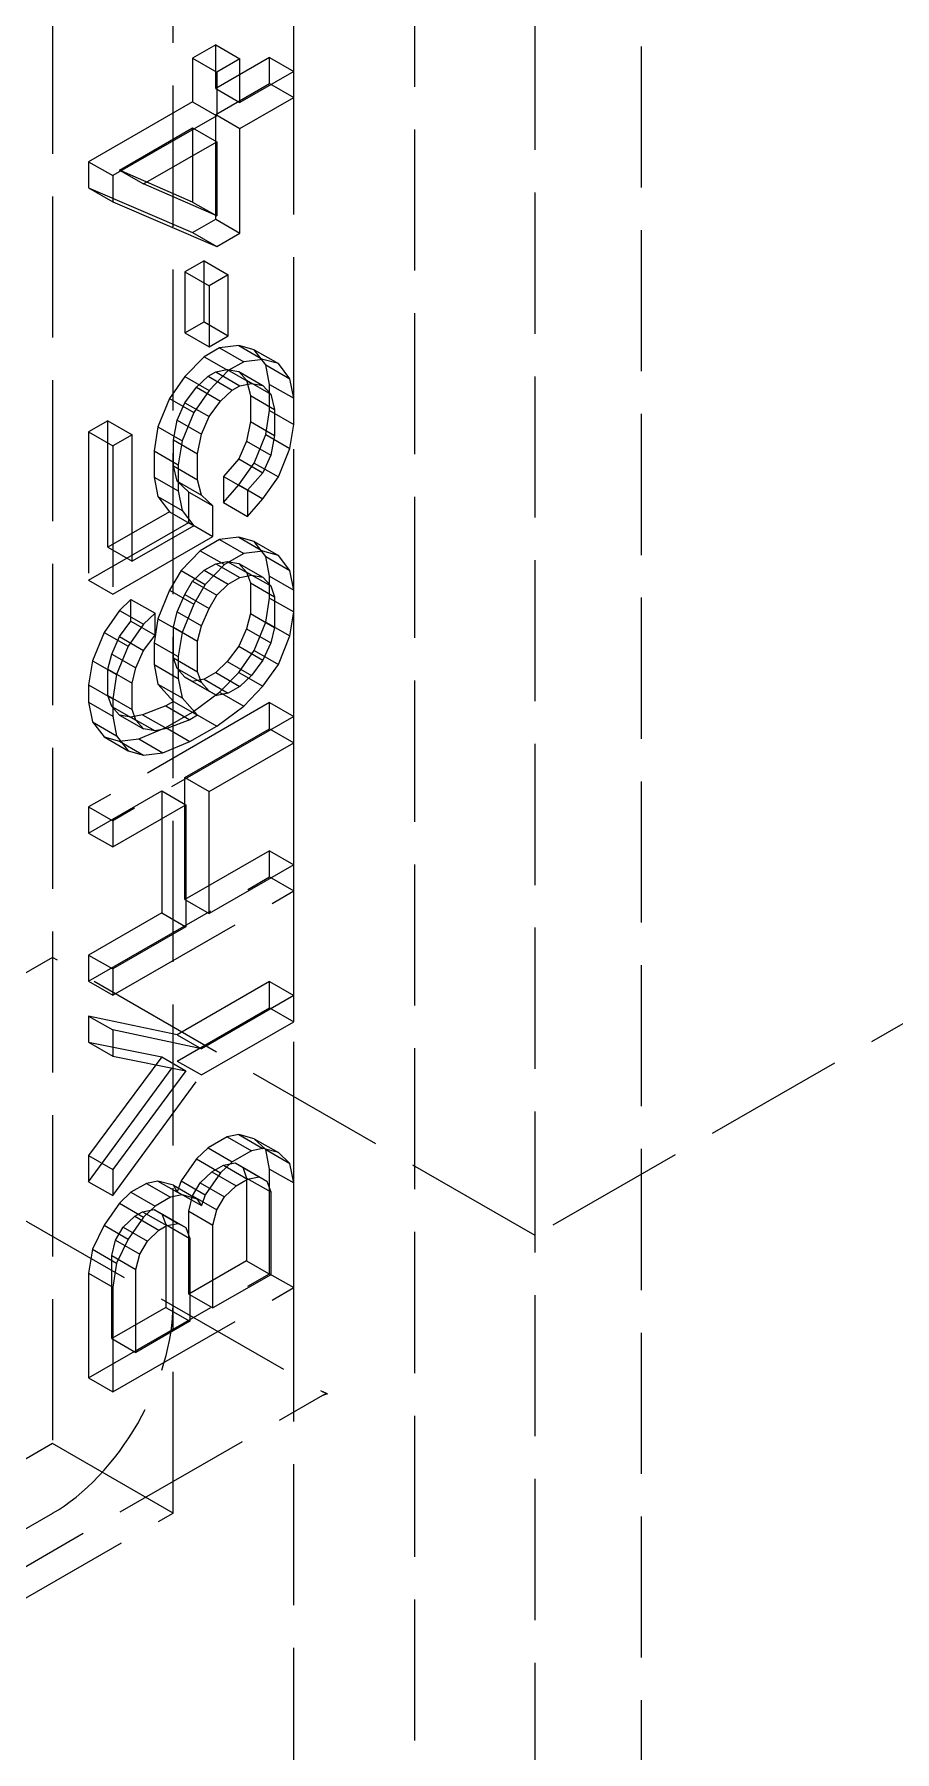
# Model space of a CAD drawing. Header units: millimetres. Extents: x 0 to 2378, y 0 to 1682.
# Drawn here: x 2108.957 to 2110.974, y 1506.38 to 1510.406 of the extents above; entities that cross this region are included whole.
import ezdxf

# ---------------------------------------------------------------- set-up
doc = ezdxf.new("R2010")
doc.units = ezdxf.units.MM
doc.header["$LTSCALE"] = 2
doc.linetypes.add('DASHED', pattern=[0.2067, 0.1654, -0.0413])
doc.layers.add('가려진 것(ISO)', color=2, linetype='DASHED', lineweight=18, true_color=0xffff00)

msp = doc.modelspace()

# ---------------------------------------------------------------- linework, layer by layer
at = {"layer": '가려진 것(ISO)'}
for p, q in [((2109.5655, 1510.3192), (2109.5655, 1539.6406)), ((2109.8483, 1539.4777), (2109.8483, 1413.9012)), ((2110.1312, 1414.0666), (2110.1312, 1538.6608)), ((2108.9998, 1526.3964), (2108.9998, 1507.1022)), ((2109.2826, 1506.9394), (2109.2826, 1526.2335)), ((2110.3809, 1504.8774), (2110.3809, 1513.6528)), ((2109.3825, 1510.3812), (2109.3284, 1510.35)), ((2109.3284, 1510.35), (2109.3284, 1510.2478)), ((2109.3284, 1510.35), (2109.3849, 1510.3174)), ((2109.3825, 1510.279), (2109.3825, 1510.3812)), ((2109.3825, 1510.3812), (2109.4391, 1510.3486)), ((2109.5089, 1510.3518), (2109.3825, 1510.279)), ((2109.4391, 1510.3486), (2109.3849, 1510.3174)), ((2109.4391, 1510.2464), (2109.4391, 1510.3486)), ((2109.5089, 1510.2905), (2109.5089, 1510.3518)), ((2109.5089, 1510.3518), (2109.5655, 1510.3192)), ((2114.9395, 1510.3592), (2110.1312, 1507.5902)), ((2109.3849, 1510.3174), (2109.3849, 1510.2152)), ((2109.5655, 1510.3192), (2109.4391, 1510.2464)), ((2109.5655, 1510.2579), (2109.5655, 1510.3192)), ((2109.3825, 1510.2177), (2109.5089, 1510.2905)), ((2109.3825, 1510.279), (2109.4391, 1510.2464)), ((2109.5089, 1510.2905), (2109.5655, 1510.2579)), ((2109.3284, 1510.2478), (2109.0846, 1510.1075)), ((2109.3284, 1510.2478), (2109.3849, 1510.2152)), ((2109.4391, 1510.1851), (2109.5655, 1510.2579)), ((2109.5655, 1509.5528), (2109.5655, 1510.2579)), ((2109.3849, 1510.2152), (2109.1412, 1510.0749)), ((2109.1569, 1510.0877), (2109.3284, 1510.1865)), ((2109.3284, 1510.1865), (2109.3284, 1510.0128)), ((2109.3284, 1510.1865), (2109.3849, 1510.1539)), ((2109.3825, 1509.9724), (2109.3825, 1510.2177)), ((2109.3825, 1510.2177), (2109.4391, 1510.1851)), ((2109.4391, 1509.9399), (2109.4391, 1510.1851)), ((2109.2134, 1510.0552), (2109.3849, 1510.1539)), ((2109.3849, 1510.1539), (2109.3849, 1509.9802)), ((2109.0846, 1510.1075), (2109.0846, 1510.0462)), ((2109.0846, 1510.1075), (2109.1412, 1510.0749)), ((2109.1412, 1510.0749), (2109.1412, 1510.0136)), ((2109.3284, 1510.0128), (2109.1569, 1510.0877)), ((2109.1569, 1510.0877), (2109.2134, 1510.0552)), ((2109.0846, 1510.0462), (2109.3284, 1509.9412)), ((2109.0846, 1510.0462), (2109.1412, 1510.0136)), ((2109.3849, 1509.9802), (2109.2134, 1510.0552)), ((2109.1412, 1510.0136), (2109.3849, 1509.9087)), ((2109.3284, 1510.0128), (2109.3849, 1509.9802)), ((2109.3284, 1509.9412), (2109.3825, 1509.9724)), ((2109.3284, 1509.9412), (2109.3849, 1509.9087)), ((2109.3825, 1509.9724), (2109.4391, 1509.9399)), ((2109.3849, 1509.9087), (2109.4391, 1509.9399)), ((2109.3554, 1509.8751), (2109.3103, 1509.8491)), ((2109.3554, 1509.732), (2109.3554, 1509.8751)), ((2109.3554, 1509.8751), (2109.412, 1509.8425)), ((2109.3103, 1509.8491), (2109.3103, 1509.706)), ((2109.3103, 1509.8491), (2109.3669, 1509.8165)), ((2109.412, 1509.8425), (2109.3669, 1509.8165)), ((2109.412, 1509.6994), (2109.412, 1509.8425)), ((2109.3669, 1509.8165), (2109.3669, 1509.6734)), ((2109.3103, 1509.706), (2109.3554, 1509.732)), ((2109.3103, 1509.706), (2109.3669, 1509.6734)), ((2109.3554, 1509.732), (2109.412, 1509.6994)), ((2109.3669, 1509.6734), (2109.412, 1509.6994)), ((2109.3916, 1509.671), (2109.3554, 1509.6503)), ((2109.4367, 1509.6766), (2109.3916, 1509.671)), ((2109.3916, 1509.671), (2109.4481, 1509.6385)), ((2109.4728, 1509.6667), (2109.4367, 1509.6766)), ((2109.4367, 1509.6766), (2109.4933, 1509.644)), ((2109.4999, 1509.6312), (2109.4728, 1509.6667)), ((2109.4728, 1509.6667), (2109.5294, 1509.6342)), ((2109.3554, 1509.6503), (2109.3103, 1509.6038)), ((2109.3554, 1509.6503), (2109.412, 1509.6177)), ((2109.3825, 1509.6148), (2109.4096, 1509.6201)), ((2109.4096, 1509.6201), (2109.4367, 1509.6153)), ((2109.4096, 1509.6201), (2109.4662, 1509.5876)), ((2109.4481, 1509.6385), (2109.412, 1509.6177)), ((2109.4933, 1509.644), (2109.4481, 1509.6385)), ((2109.5294, 1509.6342), (2109.4933, 1509.644)), ((2109.5089, 1509.5853), (2109.4999, 1509.6312)), ((2109.4999, 1509.6312), (2109.5564, 1509.5987)), ((2109.5564, 1509.5987), (2109.5294, 1509.6342)), ((2109.3103, 1509.6038), (2109.2742, 1509.5524)), ((2109.3103, 1509.6038), (2109.3669, 1509.5713)), ((2109.3103, 1509.5425), (2109.3374, 1509.5785)), ((2109.3374, 1509.5785), (2109.3645, 1509.6044)), ((2109.3374, 1509.5785), (2109.394, 1509.546)), ((2109.3645, 1509.6044), (2109.3825, 1509.6148)), ((2109.3645, 1509.6044), (2109.421, 1509.5718)), ((2109.412, 1509.6177), (2109.3669, 1509.5713)), ((2109.3825, 1509.6148), (2109.4391, 1509.5822)), ((2109.421, 1509.5718), (2109.4391, 1509.5822)), ((2109.4367, 1509.6153), (2109.4547, 1509.595)), ((2109.4367, 1509.6153), (2109.4933, 1509.5827)), ((2109.4391, 1509.5822), (2109.4662, 1509.5876)), ((2109.4547, 1509.595), (2109.4638, 1509.5593)), ((2109.4547, 1509.595), (2109.5113, 1509.5624)), ((2109.4662, 1509.5876), (2109.4933, 1509.5827)), ((2109.4933, 1509.5827), (2109.5113, 1509.5624)), ((2109.5089, 1509.524), (2109.5089, 1509.5853)), ((2109.5089, 1509.5853), (2109.5655, 1509.5528)), ((2109.5655, 1509.5528), (2109.5564, 1509.5987)), ((2109.2742, 1509.5524), (2109.2471, 1509.4857)), ((2109.2742, 1509.5524), (2109.3308, 1509.5198)), ((2109.2923, 1509.5015), (2109.3103, 1509.5425)), ((2109.3103, 1509.5425), (2109.3669, 1509.5099)), ((2109.3669, 1509.5713), (2109.3308, 1509.5198)), ((2109.3669, 1509.5099), (2109.394, 1509.546)), ((2109.394, 1509.546), (2109.421, 1509.5718)), ((2109.4638, 1509.5593), (2109.4638, 1509.498)), ((2109.4638, 1509.5593), (2109.5203, 1509.5268)), ((2109.5113, 1509.5624), (2109.5203, 1509.5268)), ((2109.5655, 1509.4914), (2109.5655, 1509.5528)), ((2109.1298, 1509.4999), (2109.0846, 1509.4739)), ((2109.1298, 1509.2035), (2109.1298, 1509.4999)), ((2109.1298, 1509.4999), (2109.1863, 1509.4673)), ((2109.2832, 1509.4554), (2109.2923, 1509.5015)), ((2109.2923, 1509.5015), (2109.3488, 1509.4689)), ((2109.3308, 1509.5198), (2109.3037, 1509.4531)), ((2109.3488, 1509.4689), (2109.3669, 1509.5099)), ((2109.4638, 1509.498), (2109.4547, 1509.452)), ((2109.4638, 1509.498), (2109.5203, 1509.4655)), ((2109.4999, 1509.4677), (2109.5089, 1509.524)), ((2109.5089, 1509.524), (2109.5655, 1509.4914)), ((2109.5203, 1509.5268), (2109.5203, 1509.4655)), ((2109.0846, 1509.4739), (2109.0846, 1509.1264)), ((2109.0846, 1509.4739), (2109.1412, 1509.4413)), ((2109.1863, 1509.4673), (2109.1412, 1509.4413)), ((2109.1863, 1509.1709), (2109.1863, 1509.4673)), ((2109.2471, 1509.4857), (2109.2381, 1509.4294)), ((2109.2471, 1509.4857), (2109.3037, 1509.4531)), ((2109.3398, 1509.4228), (2109.3488, 1509.4689)), ((2109.4728, 1509.401), (2109.4999, 1509.4677)), ((2109.4999, 1509.4677), (2109.5564, 1509.4352)), ((2109.5203, 1509.4655), (2109.5113, 1509.4194)), ((2109.5564, 1509.4352), (2109.5655, 1509.4914)), ((2109.5655, 1509.1031), (2109.5655, 1509.4914)), ((2109.1412, 1509.4413), (2109.1412, 1509.0938)), ((2109.2381, 1509.4294), (2109.2381, 1509.3681)), ((2109.2381, 1509.4294), (2109.2947, 1509.3968)), ((2109.2832, 1509.3941), (2109.2832, 1509.4554)), ((2109.2832, 1509.4554), (2109.3398, 1509.4228)), ((2109.3037, 1509.4531), (2109.2947, 1509.3968)), ((2109.3398, 1509.3615), (2109.3398, 1509.4228)), ((2109.4547, 1509.452), (2109.4367, 1509.4109)), ((2109.4547, 1509.452), (2109.5113, 1509.4194)), ((2109.5113, 1509.4194), (2109.4933, 1509.3783)), ((2109.5294, 1509.3685), (2109.5564, 1509.4352)), ((2109.2923, 1509.3584), (2109.2832, 1509.3941)), ((2109.2832, 1509.3941), (2109.3398, 1509.3615)), ((2109.2947, 1509.3968), (2109.2947, 1509.3355)), ((2109.4367, 1509.4109), (2109.4006, 1509.3697)), ((2109.4367, 1509.4109), (2109.4933, 1509.3783)), ((2109.4367, 1509.3496), (2109.4728, 1509.401)), ((2109.4933, 1509.3783), (2109.4571, 1509.3371)), ((2109.4728, 1509.401), (2109.5294, 1509.3685)), ((2109.2381, 1509.3681), (2109.2471, 1509.3222)), ((2109.2381, 1509.3681), (2109.2947, 1509.3355)), ((2109.3193, 1509.3331), (2109.2923, 1509.3584)), ((2109.2923, 1509.3584), (2109.3488, 1509.3258)), ((2109.3488, 1509.3258), (2109.3398, 1509.3615)), ((2109.4006, 1509.3697), (2109.4006, 1509.3084)), ((2109.4006, 1509.3697), (2109.4571, 1509.3371)), ((2109.4006, 1509.3084), (2109.4367, 1509.3496)), ((2109.4367, 1509.3496), (2109.4933, 1509.317)), ((2109.4571, 1509.3371), (2109.4571, 1509.2758)), ((2109.4933, 1509.317), (2109.5294, 1509.3685)), ((2109.2471, 1509.3222), (2109.2742, 1509.2867)), ((2109.2471, 1509.3222), (2109.3037, 1509.2896)), ((2109.2947, 1509.3355), (2109.3037, 1509.2896)), ((2109.3193, 1509.2616), (2109.3193, 1509.3331)), ((2109.3193, 1509.3331), (2109.3759, 1509.3005)), ((2109.3759, 1509.3005), (2109.3488, 1509.3258)), ((2109.3759, 1509.229), (2109.3759, 1509.3005)), ((2109.4006, 1509.3084), (2109.4571, 1509.2758)), ((2109.4571, 1509.2758), (2109.4933, 1509.317)), ((2109.0846, 1509.1264), (2109.3193, 1509.2616)), ((2109.2742, 1509.2867), (2109.1298, 1509.2035)), ((2109.2742, 1509.2867), (2109.3308, 1509.2541)), ((2109.3037, 1509.2896), (2109.3308, 1509.2541)), ((2109.3193, 1509.2616), (2109.3759, 1509.229)), ((2109.1412, 1509.0938), (2109.3759, 1509.229)), ((2109.3308, 1509.2541), (2109.1863, 1509.1709)), ((2109.3916, 1509.2214), (2109.3464, 1509.1954)), ((2109.4367, 1509.227), (2109.3916, 1509.2214)), ((2109.3916, 1509.2214), (2109.4481, 1509.1888)), ((2109.4728, 1509.2171), (2109.4367, 1509.227)), ((2109.4367, 1509.227), (2109.4933, 1509.1944)), ((2109.4999, 1509.1816), (2109.4728, 1509.2171)), ((2109.4728, 1509.2171), (2109.5294, 1509.1845)), ((2109.1298, 1509.2035), (2109.1863, 1509.1709)), ((2109.3464, 1509.1954), (2109.3013, 1509.149)), ((2109.3464, 1509.1954), (2109.403, 1509.1628)), ((2109.4481, 1509.1888), (2109.403, 1509.1628)), ((2109.4933, 1509.1944), (2109.4481, 1509.1888)), ((2109.5294, 1509.1845), (2109.4933, 1509.1944)), ((2109.5089, 1509.1357), (2109.4999, 1509.1816)), ((2109.4999, 1509.1816), (2109.5564, 1509.149)), ((2109.5564, 1509.149), (2109.5294, 1509.1845)), ((2109.3013, 1509.149), (2109.2742, 1509.1027)), ((2109.3013, 1509.149), (2109.3579, 1509.1164)), ((2109.3284, 1509.1237), (2109.3554, 1509.1495)), ((2109.3554, 1509.1495), (2109.3825, 1509.1651)), ((2109.3554, 1509.1495), (2109.412, 1509.1169)), ((2109.403, 1509.1628), (2109.3579, 1509.1164)), ((2109.3825, 1509.1651), (2109.4096, 1509.1705)), ((2109.3825, 1509.1651), (2109.4391, 1509.1325)), ((2109.4096, 1509.1705), (2109.4367, 1509.1656)), ((2109.4096, 1509.1705), (2109.4662, 1509.1379)), ((2109.4367, 1509.1656), (2109.4547, 1509.1454)), ((2109.4367, 1509.1656), (2109.4933, 1509.1331)), ((2109.4391, 1509.1325), (2109.4662, 1509.1379)), ((2109.4547, 1509.1454), (2109.4638, 1509.1199)), ((2109.4547, 1509.1454), (2109.5113, 1509.1128)), ((2109.4662, 1509.1379), (2109.4933, 1509.1331)), ((2109.5089, 1509.0846), (2109.5089, 1509.1357)), ((2109.5089, 1509.1357), (2109.5655, 1509.1031)), ((2109.5655, 1509.1031), (2109.5564, 1509.149)), ((2109.0846, 1509.1264), (2109.1412, 1509.0938)), ((2109.2742, 1509.1027), (2109.2471, 1509.036)), ((2109.2742, 1509.1027), (2109.3308, 1509.0701)), ((2109.3103, 1509.0929), (2109.3284, 1509.1237)), ((2109.3284, 1509.1237), (2109.3849, 1509.0911)), ((2109.3579, 1509.1164), (2109.3308, 1509.0701)), ((2109.3849, 1509.0911), (2109.412, 1509.1169)), ((2109.412, 1509.1169), (2109.4391, 1509.1325)), ((2109.4638, 1509.1199), (2109.4638, 1509.0484)), ((2109.4638, 1509.1199), (2109.5203, 1509.0873)), ((2109.4933, 1509.1331), (2109.5113, 1509.1128)), ((2109.5113, 1509.1128), (2109.5203, 1509.0873)), ((2109.5655, 1509.052), (2109.5655, 1509.1031)), ((2109.1569, 1509.0556), (2109.1207, 1509.0041)), ((2109.1839, 1509.0814), (2109.1569, 1509.0556)), ((2109.1569, 1509.0556), (2109.2134, 1509.023)), ((2109.1839, 1509.0303), (2109.1839, 1509.0814)), ((2109.1839, 1509.0814), (2109.2405, 1509.0488)), ((2109.2923, 1509.0518), (2109.3103, 1509.0929)), ((2109.3308, 1509.0701), (2109.3037, 1509.0035)), ((2109.3103, 1509.0929), (2109.3669, 1509.0603)), ((2109.3488, 1509.0192), (2109.3669, 1509.0603)), ((2109.3669, 1509.0603), (2109.3849, 1509.0911)), ((2109.4999, 1509.0283), (2109.5089, 1509.0846)), ((2109.5089, 1509.0846), (2109.5655, 1509.052)), ((2109.5203, 1509.0873), (2109.5203, 1509.0158)), ((2109.1569, 1508.9943), (2109.1839, 1509.0303)), ((2109.2134, 1509.023), (2109.1773, 1508.9716)), ((2109.1839, 1509.0303), (2109.2405, 1508.9977)), ((2109.2405, 1509.0488), (2109.2134, 1509.023)), ((2109.2471, 1509.036), (2109.2381, 1508.9797)), ((2109.2405, 1508.9977), (2109.2405, 1509.0488)), ((2109.2471, 1509.036), (2109.3037, 1509.0035)), ((2109.2832, 1509.0159), (2109.2923, 1509.0518)), ((2109.2832, 1508.9444), (2109.2832, 1509.0159)), ((2109.2832, 1509.0159), (2109.3398, 1508.9834)), ((2109.2923, 1509.0518), (2109.3488, 1509.0192)), ((2109.3398, 1508.9834), (2109.3488, 1509.0192)), ((2109.4638, 1509.0484), (2109.4547, 1509.0125)), ((2109.4638, 1509.0484), (2109.5203, 1509.0158)), ((2109.4728, 1508.9616), (2109.4999, 1509.0283)), ((2109.4999, 1509.0283), (2109.5564, 1508.9957)), ((2109.5203, 1509.0158), (2109.5113, 1508.9799)), ((2109.5564, 1508.9957), (2109.5655, 1509.052)), ((2109.5655, 1508.8067), (2109.5655, 1509.052)), ((2109.1207, 1509.0041), (2109.0937, 1508.9374)), ((2109.1207, 1509.0041), (2109.1773, 1508.9716)), ((2109.1388, 1508.9532), (2109.1569, 1508.9943)), ((2109.1569, 1508.9943), (2109.2134, 1508.9617)), ((2109.2134, 1508.9617), (2109.2405, 1508.9977)), ((2109.2381, 1508.9797), (2109.2381, 1508.9286)), ((2109.2381, 1508.9797), (2109.2947, 1508.9472)), ((2109.3037, 1509.0035), (2109.2947, 1508.9472)), ((2109.3398, 1508.9118), (2109.3398, 1508.9834)), ((2109.4547, 1509.0125), (2109.4367, 1508.9715)), ((2109.4547, 1509.0125), (2109.5113, 1508.9799)), ((2109.5113, 1508.9799), (2109.4933, 1508.9389)), ((2109.5294, 1508.929), (2109.5564, 1508.9957)), ((2109.0937, 1508.9374), (2109.0846, 1508.8811)), ((2109.0937, 1508.9374), (2109.1502, 1508.9049)), ((2109.1298, 1508.9174), (2109.1388, 1508.9532)), ((2109.1388, 1508.9532), (2109.1954, 1508.9206)), ((2109.1773, 1508.9716), (2109.1502, 1508.9049)), ((2109.1954, 1508.9206), (2109.2134, 1508.9617)), ((2109.2923, 1508.919), (2109.2832, 1508.9444)), ((2109.2832, 1508.9444), (2109.3398, 1508.9118)), ((2109.2947, 1508.9472), (2109.2947, 1508.8961)), ((2109.4096, 1508.9354), (2109.3825, 1508.9096)), ((2109.4367, 1508.9715), (2109.4096, 1508.9354)), ((2109.4096, 1508.9354), (2109.4662, 1508.9029)), ((2109.4367, 1508.9715), (2109.4933, 1508.9389)), ((2109.4367, 1508.9102), (2109.4728, 1508.9616)), ((2109.4933, 1508.9389), (2109.4662, 1508.9029)), ((2109.4728, 1508.9616), (2109.5294, 1508.929)), ((2109.1298, 1508.856), (2109.1298, 1508.9174)), ((2109.1298, 1508.9174), (2109.1863, 1508.8848)), ((2109.1502, 1508.9049), (2109.1412, 1508.8486)), ((2109.1863, 1508.8848), (2109.1954, 1508.9206)), ((2109.2381, 1508.9286), (2109.2471, 1508.8827)), ((2109.2381, 1508.9286), (2109.2947, 1508.8961)), ((2109.3103, 1508.8987), (2109.2923, 1508.919)), ((2109.2923, 1508.919), (2109.3488, 1508.8864)), ((2109.2947, 1508.8961), (2109.3037, 1508.8502)), ((2109.3284, 1508.8887), (2109.3103, 1508.8987)), ((2109.3103, 1508.8987), (2109.3669, 1508.8661)), ((2109.3554, 1508.894), (2109.3284, 1508.8887)), ((2109.3488, 1508.8864), (2109.3398, 1508.9118)), ((2109.3825, 1508.9096), (2109.3554, 1508.894)), ((2109.3554, 1508.894), (2109.412, 1508.8615)), ((2109.3825, 1508.9096), (2109.4391, 1508.877)), ((2109.3916, 1508.8637), (2109.4367, 1508.9102)), ((2109.4367, 1508.9102), (2109.4933, 1508.8776)), ((2109.4662, 1508.9029), (2109.4391, 1508.877)), ((2109.4933, 1508.8776), (2109.5294, 1508.929)), ((2109.0846, 1508.8811), (2109.0846, 1508.8403)), ((2109.0846, 1508.8811), (2109.1412, 1508.8486)), ((2109.1388, 1508.8306), (2109.1298, 1508.856)), ((2109.1298, 1508.856), (2109.1863, 1508.8235)), ((2109.1863, 1508.8235), (2109.1863, 1508.8848)), ((2109.2471, 1508.8827), (2109.2832, 1508.8422)), ((2109.2471, 1508.8827), (2109.3037, 1508.8502)), ((2109.3284, 1508.8887), (2109.3849, 1508.8561)), ((2109.3284, 1508.8171), (2109.3916, 1508.8637)), ((2109.3669, 1508.8661), (2109.3488, 1508.8864)), ((2109.3849, 1508.8561), (2109.3669, 1508.8661)), ((2109.412, 1508.8615), (2109.3849, 1508.8561)), ((2109.3916, 1508.8637), (2109.4481, 1508.8311)), ((2109.4391, 1508.877), (2109.412, 1508.8615)), ((2109.4481, 1508.8311), (2109.4933, 1508.8776)), ((2109.0846, 1508.8403), (2109.0937, 1508.7944)), ((2109.0846, 1508.8403), (2109.1412, 1508.8077)), ((2109.5089, 1508.8393), (2109.0846, 1508.595)), ((2109.1569, 1508.8103), (2109.1388, 1508.8306)), ((2109.1388, 1508.8306), (2109.1954, 1508.798)), ((2109.1412, 1508.8486), (2109.1412, 1508.8077)), ((2109.1954, 1508.798), (2109.1863, 1508.8235)), ((2109.2652, 1508.8318), (2109.211, 1508.8109)), ((2109.2832, 1508.8422), (2109.2652, 1508.8318)), ((2109.2652, 1508.8318), (2109.3217, 1508.7992)), ((2109.2652, 1508.7807), (2109.3284, 1508.8171)), ((2109.2832, 1508.8422), (2109.3398, 1508.8096)), ((2109.3037, 1508.8502), (2109.3398, 1508.8096)), ((2109.3284, 1508.8171), (2109.3849, 1508.7845)), ((2109.3849, 1508.7845), (2109.4481, 1508.8311)), ((2109.5089, 1508.778), (2109.5089, 1508.8393)), ((2109.5089, 1508.8393), (2109.5655, 1508.8067)), ((2109.0937, 1508.7944), (2109.1207, 1508.7589)), ((2109.0937, 1508.7944), (2109.1502, 1508.7618)), ((2109.1412, 1508.8077), (2109.1502, 1508.7618)), ((2109.5655, 1508.8067), (2109.1412, 1508.5624)), ((2109.1839, 1508.8055), (2109.1569, 1508.8103)), ((2109.1569, 1508.8103), (2109.2134, 1508.7777)), ((2109.211, 1508.8109), (2109.1839, 1508.8055)), ((2109.1839, 1508.8055), (2109.2405, 1508.7729)), ((2109.2134, 1508.7777), (2109.1954, 1508.798)), ((2109.202, 1508.7546), (2109.2652, 1508.7807)), ((2109.211, 1508.8109), (2109.2676, 1508.7783)), ((2109.2405, 1508.7729), (2109.2134, 1508.7777)), ((2109.2676, 1508.7783), (2109.2405, 1508.7729)), ((2109.2652, 1508.7807), (2109.3217, 1508.7482)), ((2109.3217, 1508.7992), (2109.2676, 1508.7783)), ((2109.3103, 1508.6636), (2109.5089, 1508.778)), ((2109.3398, 1508.8096), (2109.3217, 1508.7992)), ((2109.3217, 1508.7482), (2109.3849, 1508.7845)), ((2109.5089, 1508.778), (2109.5655, 1508.7454)), ((2109.5655, 1508.7454), (2109.5655, 1508.8067)), ((2109.1207, 1508.7589), (2109.1569, 1508.749)), ((2109.1207, 1508.7589), (2109.1773, 1508.7263)), ((2109.1502, 1508.7618), (2109.1773, 1508.7263)), ((2109.1569, 1508.749), (2109.202, 1508.7546)), ((2109.1569, 1508.749), (2109.2134, 1508.7164)), ((2109.202, 1508.7546), (2109.2586, 1508.722)), ((2109.2586, 1508.722), (2109.3217, 1508.7482)), ((2109.3669, 1508.6311), (2109.5655, 1508.7454)), ((2109.5655, 1508.4593), (2109.5655, 1508.7454)), ((2109.1773, 1508.7263), (2109.2134, 1508.7164)), ((2109.2134, 1508.7164), (2109.2586, 1508.722)), ((2109.3103, 1508.3775), (2109.3103, 1508.6636)), ((2109.3103, 1508.6636), (2109.3669, 1508.6311)), ((2109.0846, 1508.5337), (2109.2561, 1508.6325)), ((2109.2561, 1508.6325), (2109.2561, 1508.3463)), ((2109.2561, 1508.6325), (2109.3127, 1508.5999)), ((2109.3669, 1508.3449), (2109.3669, 1508.6311)), ((2109.0846, 1508.595), (2109.0846, 1508.5337)), ((2109.0846, 1508.595), (2109.1412, 1508.5624)), ((2109.1412, 1508.5011), (2109.3127, 1508.5999)), ((2109.3127, 1508.5999), (2109.3127, 1508.3137)), ((2109.0846, 1508.5337), (2109.1412, 1508.5011)), ((2109.1412, 1508.5624), (2109.1412, 1508.5011)), ((2109.5089, 1508.4919), (2109.3103, 1508.3775)), ((2109.5089, 1508.4306), (2109.5089, 1508.4919)), ((2109.5089, 1508.4919), (2109.5655, 1508.4593)), ((2109.5655, 1508.4593), (2109.3669, 1508.3449)), ((2109.5655, 1508.398), (2109.5655, 1508.4593)), ((2109.0846, 1508.1862), (2109.5089, 1508.4306)), ((2109.5089, 1508.4306), (2109.5655, 1508.398)), ((2109.1412, 1508.1537), (2109.5655, 1508.398)), ((2109.3103, 1508.3775), (2109.3669, 1508.3449)), ((2109.5655, 1508.1527), (2109.5655, 1508.398)), ((2109.2561, 1508.3463), (2109.0846, 1508.2476)), ((2109.2561, 1508.3463), (2109.3127, 1508.3137)), ((2109.3127, 1508.3137), (2109.1412, 1508.215)), ((2108.9998, 1508.2418), (2108.7169, 1508.0789)), ((2110.1312, 1507.5902), (2108.9998, 1508.2418)), ((2109.0846, 1508.2476), (2109.0846, 1508.1862)), ((2109.0846, 1508.2476), (2109.1412, 1508.215)), ((2109.1412, 1508.215), (2109.1412, 1508.1537)), ((2109.0846, 1508.1862), (2109.1412, 1508.1537)), ((2109.5089, 1508.1853), (2109.2923, 1508.0605)), ((2109.5089, 1508.124), (2109.5089, 1508.1853)), ((2109.5089, 1508.1853), (2109.5655, 1508.1527)), ((2109.5655, 1508.1527), (2109.3488, 1508.028)), ((2109.5655, 1508.0914), (2109.5655, 1508.1527)), ((2109.0846, 1508.1045), (2109.0846, 1508.0432)), ((2109.2923, 1508.0605), (2109.0846, 1508.1045)), ((2109.0846, 1508.1045), (2109.1412, 1508.0719)), ((2109.2923, 1507.9992), (2109.5089, 1508.124)), ((2109.3488, 1507.9666), (2109.5655, 1508.0914)), ((2109.5089, 1508.124), (2109.5655, 1508.0914)), ((2109.5655, 1507.7133), (2109.5655, 1508.0914)), ((2108.1346, 1508.0868), (2109.6337, 1507.2236)), ((2109.1412, 1508.0719), (2109.1412, 1508.0106)), ((2109.3488, 1508.028), (2109.1412, 1508.0719)), ((2109.2923, 1508.0605), (2109.3488, 1508.028)), ((2109.0846, 1508.0432), (2109.2561, 1508.0091)), ((2109.0846, 1508.0432), (2109.1412, 1508.0106)), ((2109.2561, 1508.0091), (2109.0846, 1507.7775)), ((2109.1412, 1508.0106), (2109.3127, 1507.9765)), ((2109.2561, 1508.0091), (2109.3127, 1507.9765)), ((2109.0846, 1507.7161), (2109.2923, 1507.9992)), ((2109.3127, 1507.9765), (2109.1412, 1507.7449)), ((2109.2923, 1507.9992), (2109.3488, 1507.9666)), ((2109.1412, 1507.6836), (2109.3488, 1507.9666)), ((2109.4096, 1507.8215), (2109.3645, 1507.7955)), ((2109.4367, 1507.8269), (2109.4096, 1507.8215)), ((2109.4096, 1507.8215), (2109.4662, 1507.789)), ((2109.4728, 1507.817), (2109.4367, 1507.8269)), ((2109.4367, 1507.8269), (2109.4933, 1507.7943)), ((2109.4999, 1507.7918), (2109.4728, 1507.817)), ((2109.4728, 1507.817), (2109.5294, 1507.7845)), ((2109.0846, 1507.7775), (2109.0846, 1507.7161)), ((2109.0846, 1507.7775), (2109.1412, 1507.7449)), ((2109.3374, 1507.7697), (2109.3013, 1507.7183)), ((2109.3645, 1507.7955), (2109.3374, 1507.7697)), ((2109.3374, 1507.7697), (2109.394, 1507.7371)), ((2109.3645, 1507.7955), (2109.421, 1507.763)), ((2109.4662, 1507.789), (2109.421, 1507.763)), ((2109.4933, 1507.7943), (2109.4662, 1507.789)), ((2109.5294, 1507.7845), (2109.4933, 1507.7943)), ((2109.5089, 1507.7459), (2109.4999, 1507.7918)), ((2109.4999, 1507.7918), (2109.5564, 1507.7592)), ((2109.5564, 1507.7592), (2109.5294, 1507.7845)), ((2109.1412, 1507.7449), (2109.1412, 1507.6836)), ((2109.3464, 1507.7136), (2109.3735, 1507.7394)), ((2109.394, 1507.7371), (2109.3579, 1507.6857)), ((2109.3735, 1507.7394), (2109.4006, 1507.755)), ((2109.3735, 1507.7394), (2109.4301, 1507.7068)), ((2109.421, 1507.763), (2109.394, 1507.7371)), ((2109.4006, 1507.755), (2109.4277, 1507.7604)), ((2109.4006, 1507.755), (2109.4571, 1507.7224)), ((2109.4277, 1507.7604), (2109.4457, 1507.7503)), ((2109.4277, 1507.7604), (2109.4842, 1507.7278)), ((2109.4457, 1507.7503), (2109.4547, 1507.7249)), ((2109.4457, 1507.7503), (2109.5023, 1507.7178)), ((2109.4571, 1507.7224), (2109.4842, 1507.7278)), ((2109.4842, 1507.7278), (2109.5023, 1507.7178)), ((2109.5089, 1507.5006), (2109.5089, 1507.7459)), ((2109.5089, 1507.7459), (2109.5655, 1507.7133)), ((2109.5655, 1507.7133), (2109.5564, 1507.7592)), ((2109.0846, 1507.7161), (2109.1412, 1507.6836)), ((2109.1839, 1507.6916), (2109.1569, 1507.6658)), ((2109.22, 1507.7124), (2109.1839, 1507.6916)), ((2109.1839, 1507.6916), (2109.2405, 1507.659)), ((2109.2471, 1507.7177), (2109.22, 1507.7124)), ((2109.22, 1507.7124), (2109.2766, 1507.6798)), ((2109.2832, 1507.7079), (2109.2471, 1507.7177)), ((2109.2471, 1507.7177), (2109.3037, 1507.6852)), ((2109.2923, 1507.6926), (2109.2832, 1507.7079)), ((2109.2832, 1507.7079), (2109.3398, 1507.6753)), ((2109.3013, 1507.7183), (2109.2923, 1507.6926)), ((2109.2923, 1507.6926), (2109.3488, 1507.6601)), ((2109.3013, 1507.7183), (2109.3579, 1507.6857)), ((2109.3284, 1507.6828), (2109.3464, 1507.7136)), ((2109.3464, 1507.7136), (2109.403, 1507.681)), ((2109.403, 1507.681), (2109.4301, 1507.7068)), ((2109.4301, 1507.7068), (2109.4571, 1507.7224)), ((2109.4547, 1507.7249), (2109.4547, 1507.5307)), ((2109.4547, 1507.7249), (2109.5113, 1507.6923)), ((2109.5023, 1507.7178), (2109.5113, 1507.6923)), ((2109.5113, 1507.6923), (2109.5113, 1507.4981)), ((2109.5655, 1507.468), (2109.5655, 1507.7133)), ((2109.1569, 1507.6658), (2109.1207, 1507.6143)), ((2109.1569, 1507.6658), (2109.2134, 1507.6332)), ((2109.193, 1507.6355), (2109.211, 1507.6458)), ((2109.211, 1507.6458), (2109.2381, 1507.6512)), ((2109.211, 1507.6458), (2109.2676, 1507.6133)), ((2109.2405, 1507.659), (2109.2134, 1507.6332)), ((2109.2381, 1507.6512), (2109.2561, 1507.6412)), ((2109.2381, 1507.6512), (2109.2947, 1507.6186)), ((2109.2766, 1507.6798), (2109.2405, 1507.659)), ((2109.3037, 1507.6852), (2109.2766, 1507.6798)), ((2109.3398, 1507.6753), (2109.3037, 1507.6852)), ((2109.3193, 1507.6469), (2109.3284, 1507.6828)), ((2109.3193, 1507.4527), (2109.3193, 1507.6469)), ((2109.3193, 1507.6469), (2109.3759, 1507.6143)), ((2109.3284, 1507.6828), (2109.3849, 1507.6502)), ((2109.3488, 1507.6601), (2109.3398, 1507.6753)), ((2109.3579, 1507.6857), (2109.3488, 1507.6601)), ((2109.3759, 1507.6143), (2109.3849, 1507.6502)), ((2109.3849, 1507.6502), (2109.403, 1507.681)), ((2109.1207, 1507.6143), (2109.0937, 1507.5578)), ((2109.1207, 1507.6143), (2109.1773, 1507.5817)), ((2109.1478, 1507.5788), (2109.1659, 1507.6096)), ((2109.1659, 1507.6096), (2109.193, 1507.6355)), ((2109.1659, 1507.6096), (2109.2224, 1507.5771)), ((2109.2134, 1507.6332), (2109.1773, 1507.5817)), ((2109.193, 1507.6355), (2109.2495, 1507.6029)), ((2109.2495, 1507.6029), (2109.2676, 1507.6133)), ((2109.2561, 1507.6412), (2109.2652, 1507.6157)), ((2109.2561, 1507.6412), (2109.3127, 1507.6086)), ((2109.2652, 1507.6157), (2109.2652, 1507.4216)), ((2109.2652, 1507.6157), (2109.3217, 1507.5831)), ((2109.2676, 1507.6133), (2109.2947, 1507.6186)), ((2109.2947, 1507.6186), (2109.3127, 1507.6086)), ((2109.3127, 1507.6086), (2109.3217, 1507.5831)), ((2109.3759, 1507.4202), (2109.3759, 1507.6143)), ((2109.1388, 1507.5429), (2109.1478, 1507.5788)), ((2109.1478, 1507.5788), (2109.2044, 1507.5462)), ((2109.1773, 1507.5817), (2109.1502, 1507.5253)), ((2109.2044, 1507.5462), (2109.2224, 1507.5771)), ((2109.2224, 1507.5771), (2109.2495, 1507.6029)), ((2109.3217, 1507.5831), (2109.3217, 1507.389)), ((2109.0937, 1507.5578), (2109.0846, 1507.5015)), ((2109.0937, 1507.5578), (2109.1502, 1507.5253)), ((2109.1388, 1507.3488), (2109.1388, 1507.5429)), ((2109.1388, 1507.5429), (2109.1954, 1507.5104)), ((2109.1502, 1507.5253), (2109.1412, 1507.469)), ((2109.1954, 1507.5104), (2109.2044, 1507.5462)), ((2109.4547, 1507.5307), (2109.3193, 1507.4527)), ((2109.4547, 1507.5307), (2109.5113, 1507.4981)), ((2109.0846, 1507.5015), (2109.0846, 1507.2563)), ((2109.0846, 1507.5015), (2109.1412, 1507.469)), ((2109.0846, 1507.2563), (2109.5089, 1507.5006)), ((2109.1954, 1507.3162), (2109.1954, 1507.5104)), ((2109.5113, 1507.4981), (2109.3759, 1507.4202)), ((2109.5089, 1507.5006), (2109.5655, 1507.468)), ((2109.1412, 1507.469), (2109.1412, 1507.2237)), ((2109.1412, 1507.2237), (2109.5655, 1507.468)), ((2109.3193, 1507.4527), (2109.3759, 1507.4202)), ((2109.5655, 1461.9204), (2109.5655, 1507.468)), ((2109.2652, 1507.4216), (2109.1388, 1507.3488)), ((2109.2652, 1507.4216), (2109.3217, 1507.389)), ((2109.3217, 1507.389), (2109.1954, 1507.3162)), ((2109.1388, 1507.3488), (2109.1954, 1507.3162)), ((2109.0846, 1507.2563), (2109.1412, 1507.2237)), ((2106.9184, 1505.6521), (2109.6337, 1507.2157)), ((2108.9998, 1507.1022), (2105.6057, 1505.1477)), ((2109.2826, 1506.9394), (2108.9998, 1507.1022)), ((2108.9998, 1506.9387), (2105.6057, 1504.9842)), ((2105.8885, 1504.9848), (2109.2826, 1506.9394))]:
    msp.add_line(p, q, dxfattribs=at)
for centre, major_axis, start_param, end_param in [((2113.5253, 1503.4059), (-1.9961, 3.4663), 5.499721, 7.070517), ((2108.9998, 1507.2658), (-0.1996, -0.3466), 0.783464, 2.354261)]:
    msp.add_ellipse(centre, major_axis=major_axis, ratio=0.578093, start_param=start_param, end_param=end_param, dxfattribs=at)
msp.add_open_spline([(2109.6337, 1507.2157), (2109.6358, 1507.2169), (2109.638, 1507.2178), (2109.6418, 1507.2188), (2109.6433, 1507.2189), (2109.6449, 1507.2189), (2109.645, 1507.2189), (2109.6438, 1507.2191), (2109.6425, 1507.2194), (2109.6388, 1507.2209), (2109.6364, 1507.222), (2109.6337, 1507.2236)], degree=3, knots=[3.9289245, 3.9289245, 3.9289245, 3.9289245, 4.0856174, 4.0856174, 4.2423103, 4.2423103, 4.3990032, 4.3990032, 4.5556961, 4.5556961, 4.712389, 4.712389, 4.712389, 4.712389], dxfattribs=at)

doc.saveas('drawing.dxf')
